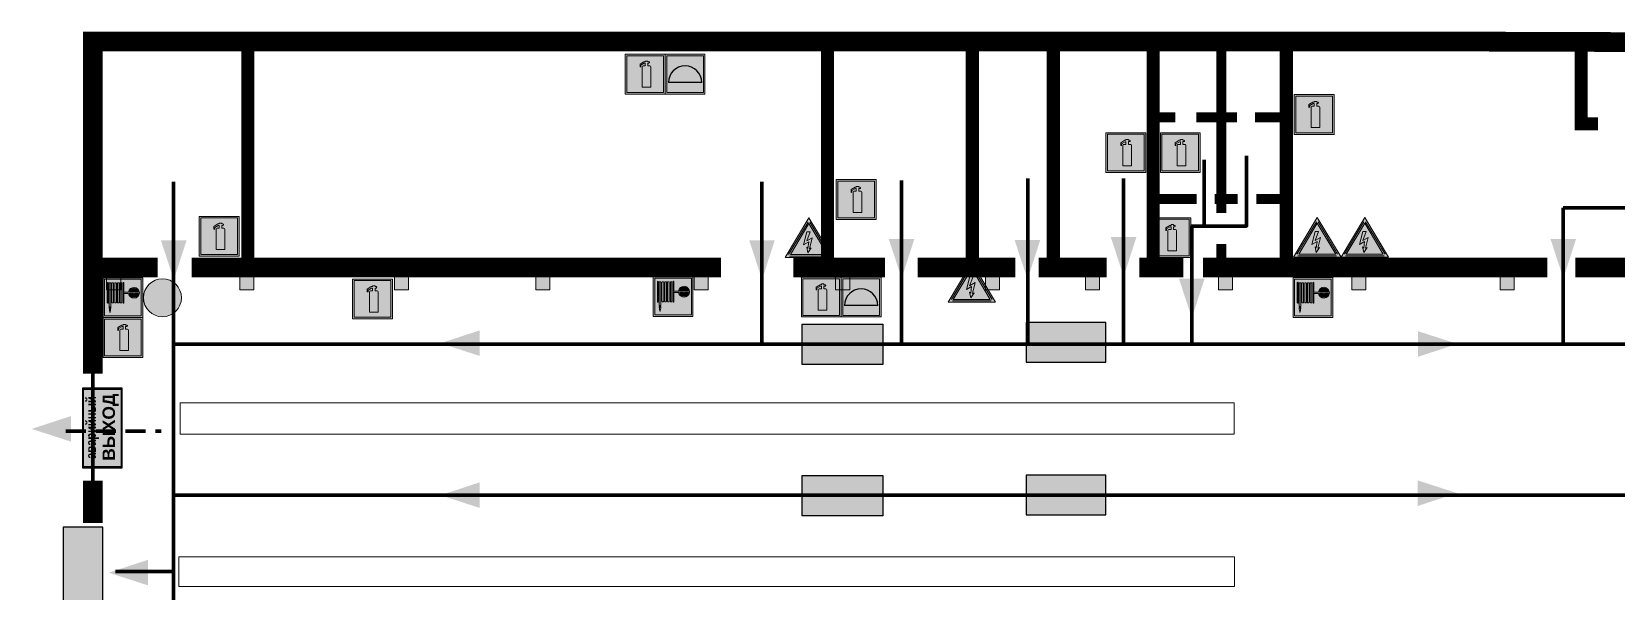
# Model space of a CAD drawing. Header units: millimetres. Extents: x 13114 to 67229, y 22859 to 38520.
# Drawn here: x 27625.5 to 27943.6, y 35336.5 to 35448.9 of the extents above; entities that cross this region are included whole.
import ezdxf

# ---------------------------------------------------------------- set-up
doc = ezdxf.new("R2010")
doc.units = ezdxf.units.MM
doc.linetypes.add('{ Wide Dash }', pattern=[12, 4, -2, 4, -2])
doc.layers.add('План_Штампы', color=7, linetype='Continuous')
doc.styles.add('обычный', font='arial.ttf')

# ---------------------------------------------------------------- blocks, each defined once
blk = doc.blocks.new('A$C7B4425F7')
at = {"true_color": 0xffffff}
blk.add_hatch(color=7, dxfattribs=at).paths.add_polyline_path([(0, 0), (-16, 0), (-16, -8), (0, -8)])
h = blk.add_hatch(color=126)
h.paths.add_polyline_path([(-0.2, -0.2), (-15.8, -0.2), (-15.8, -7.8), (-0.2, -7.8)])
h.paths.add_polyline_path([(-11.76, -2.03), (-11.76, -3.66), (-11.17, -3.66, -0.568275), (-11.17, -6.18), (-12.58, -6.18), (-12.58, -2.03)], flags=16)
h.paths.add_polyline_path([(-13.33, -4.12, -0.495768), (-13.59, -6.18), (-15.03, -6.18), (-15.03, -2.03), (-13.59, -2.03, -0.487973)], flags=16)
h.paths.add_polyline_path([(-10.25, -2.03), (-9.48, -2.03), (-9.48, -6.18), (-10.25, -6.18)], flags=16)
h.paths.add_polyline_path([(-13.84, -3.69), (-14.24, -3.69), (-14.24, -3.03), (-13.9, -3.03, -0.692621)], flags=0)
h.paths.add_polyline_path([(-9.15, -2.03), (-8.4, -2.03), (-8.04, -3.07), (-7.68, -2.03), (-6.93, -2.03), (-7.64, -4.1), (-6.93, -6.18), (-7.68, -6.18), (-8.04, -5.14), (-8.4, -6.18), (-9.15, -6.18), (-8.44, -4.1)], flags=16)
h.paths.add_polyline_path([(-11.76, -4.46), (-11.42, -4.46, -0.692621), (-11.36, -5.12), (-11.76, -5.12)], flags=0)
h.paths.add_polyline_path([(-13.9, -5.2), (-14.24, -5.2), (-14.24, -4.55), (-13.84, -4.55, -0.708038)], flags=0)
edge = h.paths.add_edge_path(flags=16)
edge.add_ellipse((-5.51, -4.08), major_axis=(0, 2.05), ratio=0.586184, start_angle=0, end_angle=360)
edge = h.paths.add_edge_path(flags=0)
edge.add_ellipse((-5.51, -4.08), major_axis=(0, 1.14), ratio=0.454828, start_angle=0, end_angle=360)
h.paths.add_polyline_path([(-4.13, -4.96, 0.377264), (-3.48, -4.52, 0.0555), (-3.16, -2.03), (-1.66, -2.03), (-1.66, -4.96), (-0.96, -4.96), (-0.96, -7.01), (-1.75, -7.01), (-1.75, -6.18), (-3.3, -6.18), (-3.3, -7.02), (-4.13, -7.02)], flags=16)
h.paths.add_polyline_path([(-2.73, -2.91), (-2.28, -2.91), (-2.28, -4.96), (-3.05, -4.96, 0.079136)], flags=0)
at = {"color": 126}
blk.add_lwpolyline([(-16, -8), (0, -8), (0, 0), (-16, 0)], close=True, dxfattribs=at)
blk = doc.blocks.new('A$C32E8229D')
at = {"true_color": 0xffffff}
blk.add_hatch(color=7, dxfattribs=at).paths.add_polyline_path([(0, 0), (0, -8), (16, -8), (16, 0)])
h = blk.add_hatch(color=126)
h.paths.add_polyline_path([(0.2, -0.2), (15.8, -0.2), (15.8, -7.8), (0.2, -7.8)])
h.paths.add_polyline_path([(13.49, -2.05), (12.08, -2.05), (11.37, -2.63, 0.162397), (11.29, -2.84), (11.29, -3.63), (10.35, -3.63), (10.35, -4.05), (11.68, -4.05), (11.68, -3.48), (12.26, -4.28), (11.29, -5.1), (11.29, -6.78), (11.85, -6.78), (11.85, -5.44), (12.8, -4.64), (12.8, -5.94), (14.46, -5.94), (14.46, -5.39), (13.45, -5.39), (13.45, -3.97), (12.46, -2.59), (13.15, -2.59), (13.69, -3.34), (14.18, -3)], flags=16)
h.paths.add_polyline_path([(10.74, -1.82, 1), (11.8, -1.82, 1)], flags=16)
h.paths.add_polyline_path([(9.39, -3.59), (5.99, -3.59), (6.56, -3.03), (5.91, -3.03), (5.1, -3.83), (5.91, -4.64), (6.56, -4.64), (5.99, -4.09), (9.39, -4.09)], flags=16)
h.paths.add_polyline_path([(4.29, -1.08), (1.72, -1.08), (1.72, -6.6), (4.29, -6.6)], flags=16)
at = {"color": 126}
blk.add_lwpolyline([(16, -8), (0, -8), (0, 0), (16, 0)], close=True, dxfattribs=at)
blk = doc.blocks.new('A$C3AD82952')
at = {"true_color": 0xf5f5ff}
h = blk.add_hatch(color=7, dxfattribs=at)
h.dxf.hatch_style = 1
h.paths.add_polyline_path([(8.21, 8.73, 0.414214), (7.89, 9.05), (7.22, 9.05), (7.22, 9.92), (7.59, 9.92, 1), (7.57, 10.36), (7.22, 10.36), (7.22, 10.6), (6.43, 10.6), (6.43, 10.36), (6.01, 10.36), (4.74, 9.59), (4.74, 8.69), (4.98, 8.73), (4.98, 9.26), (6.12, 9.91), (6.43, 9.91), (6.43, 9.05), (5.76, 9.05, 0.414214), (5.44, 8.73), (5.44, 2.2), (8.21, 2.2)], flags=0)
h.paths.add_polyline_path([(12.8, 12.8), (0, 12.8), (0, 0), (12.8, 0)])
h.paths.add_polyline_path([(0.51, 12.29), (12.29, 12.29), (12.29, 0.51), (0.51, 0.51)], flags=16)
h.paths.add_polyline_path([(4.74, 9.59), (6.01, 10.36), (6.43, 10.36), (6.43, 10.6), (7.22, 10.6), (7.22, 10.36), (7.59, 10.36, -0.94586), (7.59, 9.92), (7.22, 9.92), (7.22, 9.05), (7.89, 9.05, -0.414214), (8.21, 8.73), (8.21, 2.2), (5.44, 2.2), (5.44, 8.73, -0.414214), (5.76, 9.05), (6.43, 9.05), (6.43, 9.91), (6.12, 9.91), (4.98, 9.26), (4.98, 8.73), (4.74, 8.69)], flags=0)
h = blk.add_hatch(color=242)
h.dxf.hatch_style = 1
h.paths.add_polyline_path([(12.29, 12.29), (0.51, 12.29), (0.51, 0.51), (12.29, 0.51)])
h.paths.add_polyline_path([(4.74, 8.69), (4.74, 9.59), (6.01, 10.36), (6.43, 10.36), (6.43, 10.6), (7.22, 10.6), (7.22, 10.36), (7.59, 10.36, -0.94586), (7.59, 9.92), (7.22, 9.92), (7.22, 9.05), (7.89, 9.05, -0.414214), (8.21, 8.73), (8.21, 2.2), (5.44, 2.2), (5.44, 8.73, -0.414214), (5.76, 9.05), (6.43, 9.05), (6.43, 9.91), (6.12, 9.91), (4.98, 9.26), (4.98, 8.73)], flags=16)
h = blk.add_hatch(color=7, dxfattribs=at)
h.dxf.hatch_style = 1
h.paths.add_polyline_path([(8.21, 8.73, 0.414214), (7.89, 9.05), (7.22, 9.05), (7.22, 9.92), (7.59, 9.92, 1), (7.57, 10.36), (7.22, 10.36), (7.22, 10.6), (6.43, 10.6), (6.43, 10.36), (6.01, 10.36), (4.74, 9.59), (4.74, 8.69), (4.98, 8.73), (4.98, 9.26), (6.12, 9.91), (6.43, 9.91), (6.43, 9.05), (5.76, 9.05, 0.414214), (5.44, 8.73), (5.44, 2.2), (8.21, 2.2)])
at = {"color": 242, "lineweight": 5}
for p, q in [((0, 0), (0, 12.8)), ((0, 12.8), (12.8, 12.8)), ((6.01, 10.36), (4.74, 9.59)), ((6.01, 10.36), (6.43, 10.36)), ((7.22, 10.6), (6.43, 10.6)), ((6.43, 10.6), (6.43, 10.36)), ((7.22, 10.36), (7.22, 10.6)), ((7.59, 10.36), (7.22, 10.36)), ((12.8, 0), (12.8, 12.8)), ((4.74, 9.59), (4.74, 8.69)), ((4.74, 8.69), (4.98, 8.73)), ((4.98, 9.26), (6.12, 9.91)), ((4.98, 8.73), (4.98, 9.26)), ((5.44, 2.2), (5.44, 8.73)), ((5.76, 9.05), (6.43, 9.05)), ((6.12, 9.91), (6.43, 9.91)), ((6.43, 9.91), (6.43, 9.05)), ((7.22, 9.05), (7.22, 9.92)), ((7.59, 9.92), (7.22, 9.92)), ((7.89, 9.05), (7.22, 9.05)), ((8.21, 2.2), (8.21, 8.73)), ((0, 0), (12.8, 0)), ((5.44, 2.2), (8.21, 2.2))]:
    blk.add_line(p, q, dxfattribs=at)
blk.add_lwpolyline([(0.51, 12.29), (12.29, 12.29), (12.29, 0.51), (0.51, 0.51)], close=True, dxfattribs=at)
for centre, radius, start, end in [((7.58, 10.14), 0.223, 273.1875, 86.8125), ((5.76, 8.73), 0.32, 90, 180), ((7.89, 8.73), 0.32, 0, 90)]:
    blk.add_arc(centre, radius, start, end, dxfattribs=at)
blk = doc.blocks.new('A$C37112FD5')
at = {"true_color": 0xf5f5ff}
h = blk.add_hatch(color=7, dxfattribs=at)
h.dxf.hatch_style = 1
h.paths.add_polyline_path([(12.8, -7.4), (0, -7.4), (0, -20.2), (12.8, -20.2)])
h.paths.add_polyline_path([(12.29, -7.91), (12.29, -19.69), (0.51, -19.69), (0.51, -7.91)], flags=16)
h.paths.add_polyline_path([(4.98, -9.04, -0.42597), (5.17, -9.22), (5.17, -12.25), (5.17, -15.29, -0.432244), (4.98, -15.47), (4.83, -15.47, -0.42597), (4.64, -15.29), (4.64, -12.25), (4.64, -9.22, -0.432244), (4.83, -9.04)], flags=0)
h.paths.add_polyline_path([(4.28, -9.22), (4.28, -12.25), (4.28, -15.29, -0.432244), (4.09, -15.47), (3.94, -15.47, -0.42597), (3.75, -15.29), (3.75, -12.25), (3.75, -9.22, -0.432244), (3.94, -9.04), (4.09, -9.04, -0.42597)], flags=0)
h.paths.add_polyline_path([(5.72, -9.04), (5.87, -9.04, -0.42597), (6.06, -9.22), (6.06, -12.25), (6.06, -15.29, -0.432244), (5.87, -15.47), (5.72, -15.47, -0.42597), (5.53, -15.29), (5.53, -12.25), (5.53, -9.22, -0.432244)], flags=0)
h.paths.add_polyline_path([(6.42, -8.9), (6.5, -8.9, -0.42597), (6.69, -9.08), (6.69, -12.03), (8.21, -12.03, -15.824349), (8.21, -12.47), (6.69, -12.47), (6.69, -15.42, -0.432244), (6.5, -15.6), (6.42, -15.6)], flags=0)
h.paths.add_polyline_path([(3.39, -9.22), (3.39, -12.25), (3.39, -15.29, -0.432244), (3.2, -15.47), (3.05, -15.47, -0.42597), (2.85, -15.29), (2.85, -12.25), (2.85, -9.22, -0.432244), (3.05, -9.04), (3.2, -9.04, -0.42597)], flags=0)
h.paths.add_polyline_path([(2.5, -9.22), (2.5, -16.71), (1.96, -16.71), (1.96, -9.22, -0.432244), (2.15, -9.04), (2.31, -9.04, -0.42597)], flags=0)
h.paths.add_polyline_path([(1.61, -8.9), (1.61, -15.6), (1.57, -15.6, -0.42597), (1.37, -15.42), (1.37, -12.03), (1.37, -9.09, -0.432244), (1.57, -8.9)], flags=0)
h.paths.add_polyline_path([(9.76, -10.81), (9.76, -12.03), (8.49, -12.03, -0.336371)], flags=0)
h.paths.add_polyline_path([(8.49, -12.47), (9.76, -12.47), (9.76, -13.7, -0.336371)], flags=0)
h.paths.add_polyline_path([(10.11, -10.81, -0.336371), (11.38, -12.03), (10.11, -12.03)], flags=0)
h.paths.add_polyline_path([(10.11, -12.47), (11.38, -12.47, -0.336371), (10.11, -13.7)], flags=0)
h.paths.add_polyline_path([(2.5, -16.84), (2.5, -17.05), (1.97, -17.05), (1.97, -16.84)], flags=0)
h.paths.add_polyline_path([(2.5, -17.24, -0.033778), (2.24, -18.6, -0.033778), (1.97, -17.24)], flags=0)
h = blk.add_hatch(color=242)
h.dxf.hatch_style = 1
h.paths.add_polyline_path([(12.29, -7.91), (0.51, -7.91), (0.51, -19.69), (12.29, -19.69)])
h.paths.add_polyline_path([(6.42, -15.6), (6.42, -8.9), (6.5, -8.9, -0.42597), (6.69, -9.08), (6.69, -12.03), (8.21, -12.03, -15.824349), (8.21, -12.47), (6.69, -12.47), (6.69, -15.42, -0.432244), (6.5, -15.6)], flags=16)
h.paths.add_polyline_path([(5.87, -15.47), (5.72, -15.47, -0.42597), (5.53, -15.29), (5.53, -12.25), (5.53, -9.22, -0.432244), (5.72, -9.04), (5.87, -9.04, -0.42597), (6.06, -9.22), (6.06, -12.25), (6.06, -15.29, -0.432244)], flags=16)
h.paths.add_polyline_path([(4.98, -15.47), (4.83, -15.47, -0.42597), (4.64, -15.29), (4.64, -12.25), (4.64, -9.22, -0.432244), (4.83, -9.04), (4.98, -9.04, -0.42597), (5.17, -9.22), (5.17, -12.25), (5.17, -15.29, -0.432244)], flags=16)
h.paths.add_polyline_path([(4.09, -15.47), (3.94, -15.47, -0.42597), (3.75, -15.29), (3.75, -12.25), (3.75, -9.22, -0.432244), (3.94, -9.04), (4.09, -9.04, -0.42597), (4.28, -9.22), (4.28, -12.25), (4.28, -15.29, -0.432244)], flags=16)
h.paths.add_polyline_path([(3.2, -15.47), (3.05, -15.47, -0.42597), (2.85, -15.29), (2.85, -12.25), (2.85, -9.22, -0.432244), (3.05, -9.04), (3.2, -9.04, -0.42597), (3.39, -9.22), (3.39, -12.25), (3.39, -15.29, -0.432244)], flags=16)
h.paths.add_polyline_path([(2.5, -17.05), (1.97, -17.05), (1.97, -16.84), (2.5, -16.84)], flags=16)
h.paths.add_polyline_path([(2.5, -17.24, -0.033778), (2.24, -18.6, -0.033778), (1.97, -17.24)], flags=16)
h.paths.add_polyline_path([(2.5, -16.71), (1.96, -16.71), (1.96, -9.22, -0.432244), (2.15, -9.04), (2.31, -9.04, -0.42597), (2.5, -9.22)], flags=16)
h.paths.add_polyline_path([(1.61, -15.6), (1.57, -15.6, -0.42597), (1.37, -15.42), (1.37, -12.03), (1.37, -9.09, -0.432244), (1.57, -8.9), (1.61, -8.9)], flags=16)
h.paths.add_polyline_path([(8.49, -12.47), (9.76, -12.47), (9.76, -13.7, -0.336371)], flags=0)
h.paths.add_polyline_path([(10.11, -13.7), (10.11, -12.47), (11.38, -12.47, -0.336371)], flags=0)
h.paths.add_polyline_path([(8.49, -12.03, -0.336371), (9.76, -10.81), (9.76, -12.03)], flags=0)
h.paths.add_polyline_path([(10.11, -12.03), (10.11, -10.81, -0.336371), (11.38, -12.03)], flags=0)
h = blk.add_hatch(color=7, dxfattribs=at)
h.dxf.hatch_style = 1
h.paths.add_polyline_path([(1.61, -8.9), (1.57, -8.9, 0.432244), (1.37, -9.09), (1.37, -12.03), (1.37, -15.42, 0.42597), (1.57, -15.6), (1.61, -15.6)])
h.paths.add_polyline_path([(2.5, -9.22, 0.42597), (2.31, -9.04), (2.15, -9.04, 0.432244), (1.96, -9.22), (1.96, -16.71), (2.5, -16.71)])
h.paths.add_polyline_path([(2.5, -16.84), (1.97, -16.84), (1.97, -17.05), (2.5, -17.05)])
h.paths.add_polyline_path([(2.5, -17.24), (1.97, -17.24, 0.033778), (2.24, -18.6, 0.033778)])
h.paths.add_polyline_path([(3.39, -12.25), (3.39, -9.22, 0.42597), (3.2, -9.04), (3.05, -9.04, 0.432244), (2.85, -9.22), (2.85, -12.25), (2.85, -15.29, 0.42597), (3.05, -15.47), (3.2, -15.47, 0.432244), (3.39, -15.29)])
h.paths.add_polyline_path([(4.28, -12.25), (4.28, -9.22, 0.42597), (4.09, -9.04), (3.94, -9.04, 0.432244), (3.75, -9.22), (3.75, -12.25), (3.75, -15.29, 0.42597), (3.94, -15.47), (4.09, -15.47, 0.432244), (4.28, -15.29)])
h.paths.add_polyline_path([(5.17, -12.25), (5.17, -9.22, 0.42597), (4.98, -9.04), (4.83, -9.04, 0.432244), (4.64, -9.22), (4.64, -12.25), (4.64, -15.29, 0.42597), (4.83, -15.47), (4.98, -15.47, 0.432244), (5.17, -15.29)])
h.paths.add_polyline_path([(6.06, -12.25), (6.06, -9.22, 0.42597), (5.87, -9.04), (5.72, -9.04, 0.432244), (5.53, -9.22), (5.53, -12.25), (5.53, -15.29, 0.42597), (5.72, -15.47), (5.87, -15.47, 0.432244), (6.06, -15.29)])
h.paths.add_polyline_path([(6.69, -12.47), (8.21, -12.47, 15.824349), (8.21, -12.03), (6.69, -12.03), (6.69, -9.08, 0.42597), (6.5, -8.9), (6.42, -8.9), (6.42, -15.6), (6.5, -15.6, 0.432244), (6.69, -15.42)])
h.paths.add_polyline_path([(8.49, -12.47), (9.76, -12.47), (9.76, -13.7, -0.336371)], flags=16)
h.paths.add_polyline_path([(8.49, -12.03, -0.336371), (9.76, -10.81), (9.76, -12.03)], flags=16)
h.paths.add_polyline_path([(10.11, -12.47), (11.38, -12.47, -0.336371), (10.11, -13.7)], flags=16)
h.paths.add_polyline_path([(10.11, -12.03), (10.11, -10.81, -0.336371), (11.38, -12.03)], flags=16)
h = blk.add_hatch(color=242)
h.dxf.hatch_style = 1
h.paths.add_polyline_path([(9.76, -10.81, 0.336371), (8.49, -12.03), (9.76, -12.03)])
h.paths.add_polyline_path([(10.11, -10.81), (10.11, -12.03), (11.38, -12.03, 0.336371)])
h.paths.add_polyline_path([(11.38, -12.47), (10.11, -12.47), (10.11, -13.7, 0.336371)])
h.paths.add_polyline_path([(9.76, -12.47), (8.49, -12.47, 0.336371), (9.76, -13.7)])
at = {"color": 242, "lineweight": 5}
for p, q in [((0, -20.2), (0, -7.4)), ((0, -7.4), (12.8, -7.4)), ((1.37, -12.03), (1.37, -9.08)), ((1.57, -8.9), (1.61, -8.9)), ((1.61, -8.9), (1.61, -15.6)), ((1.96, -16.71), (1.96, -9.22)), ((2.15, -9.04), (2.31, -9.04)), ((2.5, -16.71), (2.5, -9.22)), ((2.85, -12.25), (2.85, -9.22)), ((3.05, -9.04), (3.2, -9.04)), ((3.39, -12.25), (3.39, -9.22)), ((3.75, -12.25), (3.75, -9.22)), ((3.94, -9.04), (4.09, -9.04)), ((4.28, -12.25), (4.28, -9.22)), ((4.64, -12.25), (4.64, -9.22)), ((4.83, -9.04), (4.98, -9.04)), ((5.17, -12.25), (5.17, -9.22)), ((5.53, -12.25), (5.53, -9.22)), ((5.72, -9.04), (5.87, -9.04)), ((6.06, -12.25), (6.06, -9.22)), ((6.42, -8.9), (6.42, -15.6)), ((6.5, -8.9), (6.42, -8.9)), ((6.69, -12.03), (6.69, -9.08)), ((12.8, -20.2), (12.8, -7.4)), ((1.37, -12.03), (1.37, -15.42)), ((2.85, -12.25), (2.85, -15.29)), ((3.39, -12.25), (3.39, -15.29)), ((3.75, -12.25), (3.75, -15.29)), ((4.28, -12.25), (4.28, -15.29)), ((4.64, -12.25), (4.64, -15.29)), ((5.17, -12.25), (5.17, -15.29)), ((5.53, -12.25), (5.53, -15.29)), ((6.06, -12.25), (6.06, -15.29)), ((8.21, -12.03), (6.69, -12.03)), ((8.21, -12.47), (6.69, -12.47)), ((6.69, -12.47), (6.69, -15.42)), ((9.76, -12.03), (8.49, -12.03)), ((9.76, -12.47), (8.49, -12.47)), ((9.76, -10.81), (9.76, -12.03)), ((9.76, -12.47), (9.76, -13.7)), ((10.11, -10.81), (10.11, -12.03)), ((11.38, -12.03), (10.11, -12.03)), ((11.38, -12.47), (10.11, -12.47)), ((10.11, -12.47), (10.11, -13.7)), ((0, -20.2), (12.8, -20.2)), ((1.57, -15.6), (1.61, -15.6)), ((1.96, -16.71), (2.5, -16.71)), ((1.97, -16.84), (2.5, -16.84)), ((1.97, -17.05), (1.97, -16.84)), ((2.5, -17.05), (1.97, -17.05)), ((1.97, -17.24), (2.5, -17.24)), ((2.5, -16.84), (2.5, -17.05)), ((3.05, -15.47), (3.2, -15.47)), ((3.94, -15.47), (4.09, -15.47)), ((4.83, -15.47), (4.98, -15.47)), ((5.72, -15.47), (5.87, -15.47)), ((6.42, -15.6), (6.5, -15.6))]:
    blk.add_line(p, q, dxfattribs=at)
blk.add_lwpolyline([(0.51, -7.91), (12.29, -7.91), (12.29, -19.69), (0.51, -19.69)], close=True, dxfattribs=at)
for centre, radius, start, end in [((1.56, -9.09), 0.182, 87.1027, 180.6071), ((2.15, -9.22), 0.182, 87.1027, 180.6071), ((2.32, -9.22), 0.182, 359.3929, 92.8973), ((3.04, -9.22), 0.182, 87.1027, 180.6071), ((3.21, -9.22), 0.182, 359.3929, 92.8973), ((3.93, -9.22), 0.182, 87.1027, 180.6071), ((4.1, -9.22), 0.182, 359.3929, 92.8973), ((4.82, -9.22), 0.182, 87.1027, 180.6071), ((4.99, -9.22), 0.182, 359.3929, 92.8973), ((5.71, -9.22), 0.182, 87.1027, 180.6071), ((5.88, -9.22), 0.182, 359.3929, 92.8973), ((6.51, -9.09), 0.182, 359.3929, 92.8973), ((9.93, -12.25), 1.74, 187.2319, 172.7681), ((9.93, -12.25), 1.46, 96.9927, 171.3585), ((9.93, -12.25), 1.46, 188.6415, 263.0073), ((9.93, -12.25), 1.46, 8.6415, 83.0073), ((9.93, -12.25), 1.46, 276.9927, 351.3585), ((1.56, -15.42), 0.182, 179.3929, 272.8973), ((12.17, -15.98), 10.27, 187.041, 194.7793), ((-7.7, -15.98), 10.27, 345.2207, 352.959), ((3.04, -15.29), 0.182, 179.3929, 272.8973), ((3.21, -15.29), 0.182, 267.1027, 0.6071), ((3.93, -15.29), 0.182, 179.3929, 272.8973), ((4.1, -15.29), 0.182, 267.1027, 0.6071), ((4.82, -15.29), 0.182, 179.3929, 272.8973), ((4.99, -15.29), 0.182, 267.1027, 0.6071), ((5.71, -15.29), 0.182, 179.3929, 272.8973), ((5.88, -15.29), 0.182, 267.1027, 0.6071), ((6.51, -15.42), 0.182, 267.1027, 0.6071)]:
    blk.add_arc(centre, radius, start, end, dxfattribs=at)
blk = doc.blocks.new('A$C3E6D3DDE')
at = {"lineweight": 5}
h = blk.add_hatch(color=40, dxfattribs=at)
h.paths.add_polyline_path([(24.1, 1.45), (16.46, -11.35), (31.74, -11.35)])
h.paths.add_polyline_path([(24.09, -0.46), (30.03, -10.41), (18.14, -10.41)], flags=16)
h.paths.add_polyline_path([(24.54, -3.08), (23.41, -6.02), (25.13, -5.01), (24.33, -8.5), (24.82, -8.27), (23.79, -9.86), (23.4, -8.04), (23.8, -8.43), (24.04, -6.29), (22.39, -7.25), (23.44, -3.08)], flags=0)
h = blk.add_hatch(color=256, dxfattribs=at)
h.paths.add_polyline_path([(24.37, 0.03, 0.567511), (23.82, 0.03), (17.59, -10.4, 0.582454), (17.86, -10.88), (30.32, -10.88, 0.582149), (30.6, -10.4)])
h.paths.add_polyline_path([(24.09, -0.46), (18.14, -10.41), (30.03, -10.41)], flags=16)
h.paths.add_polyline_path([(24.54, -3.08), (23.41, -6.02), (25.13, -5.01), (24.33, -8.5), (24.82, -8.27), (23.79, -9.86), (23.4, -8.04), (23.8, -8.43), (24.04, -6.29), (22.39, -7.25), (23.44, -3.08)], flags=0)
h = blk.add_hatch(color=40, dxfattribs=at)
h.paths.add_polyline_path([(24.09, -0.46), (18.14, -10.41), (30.03, -10.41)])
h.paths.add_polyline_path([(24.82, -8.27), (23.79, -9.86), (23.4, -8.04), (23.8, -8.43), (24.04, -6.29), (22.39, -7.25), (23.44, -3.08), (24.54, -3.08), (23.41, -6.02), (25.13, -5.01), (24.33, -8.5)], flags=16)
at = {"color": 40, "lineweight": 5}
for p, q in [((16.46, -11.35), (24.1, 1.45)), ((24.1, 1.45), (31.74, -11.35))]:
    blk.add_line(p, q, dxfattribs=at)
at = {"lineweight": 5}
for p, q in [((17.59, -10.4), (23.82, 0.03)), ((24.37, 0.03), (30.6, -10.4)), ((18.14, -10.41), (24.09, -0.46)), ((23.44, -3.08), (22.39, -7.25)), ((23.41, -6.02), (24.54, -3.08)), ((25.13, -5.01), (23.41, -6.02)), ((24.54, -3.08), (23.44, -3.08)), ((24.09, -0.46), (30.03, -10.41)), ((24.33, -8.5), (25.13, -5.01)), ((22.39, -7.25), (24.04, -6.29)), ((23.8, -8.43), (23.4, -8.04)), ((23.4, -8.04), (23.79, -9.86)), ((23.79, -9.86), (24.82, -8.27)), ((24.04, -6.29), (23.8, -8.43)), ((24.82, -8.27), (24.33, -8.5)), ((17.86, -10.88), (30.32, -10.88)), ((18.14, -10.41), (30.03, -10.41))]:
    blk.add_line(p, q, dxfattribs=at)
at = {"color": 50, "lineweight": 5}
blk.add_line((31.74, -11.35), (16.46, -11.35), dxfattribs=at)
blk = doc.blocks.new('A$C1E1F2D43')
at = {"true_color": 0xffffff}
blk.add_hatch(color=7, dxfattribs=at).paths.add_polyline_path([(8, 0), (0, 0), (0, -8), (8, -8)])
h = blk.add_hatch(color=242)
h.paths.add_polyline_path([(0.32, -0.32), (0.32, -7.68), (7.68, -7.68), (7.68, -0.32)])
h.paths.add_polyline_path([(7.35, -5.71), (0.65, -5.71, -1)], flags=16)
at = {"color": 242, "lineweight": 5}
for p, q in [((0, 0), (8, 0)), ((0, -8), (0, 0)), ((0, 0), (8, 0)), ((8, -8), (8, 0)), ((0, -8), (8, -8))]:
    blk.add_line(p, q, dxfattribs=at)
at = {"color": 242}
blk.add_line((7.35, -5.71), (0.65, -5.71), dxfattribs=at)
at = {"color": 242, "lineweight": 5}
blk.add_lwpolyline([(0.32, -0.32), (7.68, -0.32), (7.68, -7.68), (0.32, -7.68)], close=True, dxfattribs=at)
at = {"color": 242}
blk.add_arc((4, -5.71), 3.35, 0, 180, dxfattribs=at)
blk = doc.blocks.new('A$C7B8C2D5B')
at = {"lineweight": 0}
h = blk.add_hatch(color=5, dxfattribs=at)
h.dxf.hatch_style = 1
h.paths.add_polyline_path([(1.4, -3.02, 1), (-2.11, -3.02, 1)])
at = {"color": 5, "lineweight": 0}
blk.add_circle((-0.36, -3.02), 1.75, dxfattribs=at)
blk = doc.blocks.new('A$C41C009D9')
at = {"true_color": 0xffffff}
blk.add_hatch(color=7, dxfattribs=at).paths.add_polyline_path([(0, 8), (-16, 8), (-16, 0), (0, 0)])
h = blk.add_hatch(color=126)
h.dxf.hatch_style = 1
h.paths.add_polyline_path([(-15.8, 7.8), (-15.8, 0.2), (-0.2, 0.2), (-0.2, 7.8)])
at = {"color": 126}
for points in [[(-16, 0), (0, 0), (0, 8), (-16, 8)], [(-16, 0), (0, 0), (0, 8), (-16, 8)], [(-15.8, 7.8), (-0.2, 7.8), (-0.2, 0.2), (-15.8, 0.2)]]:
    blk.add_lwpolyline(points, close=True, dxfattribs=at)
at = {"color": 7, "true_color": 0xffffff, "insert": (-15.8, 7.3), "char_height": 2.5, "width": 15.5999, "attachment_point": 1, "style": 'обычный'}
blk.add_mtext('\\pi1.6133;{\\fArial|b1|i0|c204|p34;\\H0.8x;\\W0.8;аварийный\\H1.25x;\\W1;\\P\\pi1.2327;ВЫХОД}', dxfattribs=at)

msp = doc.modelspace()

# ---------------------------------------------------------------- hatches: boundary and pattern name
at = {"lineweight": 0}
h = msp.add_hatch(color=256, dxfattribs=at)
h.dxf.hatch_style = 1
h.paths.add_polyline_path([(27640.51, 35401.26), (27640.51, 35397.08), (27643.34, 35397.08), (27643.34, 35401.26)])
h = msp.add_hatch(color=256, dxfattribs=at)
h.dxf.hatch_style = 1
h.paths.add_polyline_path([(27667.24, 35401.26), (27667.24, 35397.08), (27670.07, 35397.08), (27670.07, 35401.26)])
h = msp.add_hatch(color=256, dxfattribs=at)
h.dxf.hatch_style = 1
h.paths.add_polyline_path([(27698.31, 35401.26), (27698.31, 35397.08), (27701.14, 35397.08), (27701.14, 35401.26)])
h = msp.add_hatch(color=256, dxfattribs=at)
h.dxf.hatch_style = 1
h.paths.add_polyline_path([(27726.65, 35401.26), (27726.65, 35397.08), (27729.48, 35397.08), (27729.48, 35401.26)])
h = msp.add_hatch(color=256, dxfattribs=at)
h.dxf.hatch_style = 1
h.paths.add_polyline_path([(27758.45, 35401.26), (27758.45, 35397.08), (27761.27, 35397.08), (27761.27, 35401.26)])
h = msp.add_hatch(color=256, dxfattribs=at)
h.dxf.hatch_style = 1
h.paths.add_polyline_path([(27786.85, 35401.26), (27786.85, 35397.08), (27789.68, 35397.08), (27789.68, 35401.26)])
h = msp.add_hatch(color=256, dxfattribs=at)
h.dxf.hatch_style = 1
h.paths.add_polyline_path([(27816.95, 35401.26), (27816.95, 35397.08), (27819.78, 35397.08), (27819.78, 35401.26)])
h = msp.add_hatch(color=256, dxfattribs=at)
h.dxf.hatch_style = 1
h.paths.add_polyline_path([(27836.99, 35401.26), (27836.99, 35397.08), (27839.82, 35397.08), (27839.82, 35401.26)])
h = msp.add_hatch(color=256, dxfattribs=at)
h.dxf.hatch_style = 1
h.paths.add_polyline_path([(27863.72, 35401.26), (27863.72, 35397.08), (27866.55, 35397.08), (27866.55, 35401.26)])
h = msp.add_hatch(color=256, dxfattribs=at)
h.dxf.hatch_style = 1
h.paths.add_polyline_path([(27890.46, 35401.26), (27890.46, 35397.08), (27893.29, 35397.08), (27893.29, 35401.26)])
h = msp.add_hatch(color=256, dxfattribs=at)
h.dxf.hatch_style = 1
h.paths.add_polyline_path([(27920.22, 35401.26), (27920.22, 35397.08), (27923.05, 35397.08), (27923.05, 35401.26)])

# ---------------------------------------------------------------- linework, layer by layer
at = {"lineweight": 100}
for points, const_width in [([(27637.73, 35380.25), (27637.73, 35446.96), (27910.24, 35446.96)], 3.96), ([(27668.87, 35401.6), (27668.87, 35447.35)], 2.64), ([(27785.21, 35401.6), (27785.21, 35446.58)], 2.64), ([(27850.61, 35446.84), (27850.61, 35403.28)], 2.64), ([(27877.34, 35446.69), (27877.34, 35401.91)], 2.64), ([(27910.24, 35446.96), (27951.23, 35446.83)], 3.96), ([(27814.3, 35401.6), (27814.3, 35445.62)], 2.64), ([(27830.56, 35445.78), (27830.56, 35401.15)], 2.64), ([(27864.28, 35446.08), (27864.28, 35412.49)], 2), ([(27936.5, 35445.75), (27936.5, 35430.42), (27939.87, 35430.42)], 2.64), ([(27850.61, 35431.76), (27855.06, 35431.76)], 2), ([(27859.27, 35431.76), (27867.41, 35431.76)], 2), ([(27877.34, 35431.76), (27871.04, 35431.76)], 2), ([(27637.73, 35417.17), (27637.73, 35421.45)], 3.96), ([(27859.35, 35415.35), (27850.61, 35415.35)], 2), ([(27867.54, 35415.35), (27862.92, 35415.35)], 2), ([(27877.34, 35415.35), (27871.3, 35415.35)], 2), ([(27864.28, 35406.27), (27864.28, 35402.06)], 2), ([(27637.73, 35380.25), (27637.73, 35403.51)], 3.96), ([(27650.77, 35401.6), (27637.73, 35401.6)], 3.96), ([(27763.82, 35401.6), (27657.58, 35401.6)], 3.96), ([(27796.75, 35401.6), (27778.37, 35401.6)], 3.96), ([(27822.93, 35401.6), (27803.32, 35401.6)], 3.96), ([(27841.27, 35401.6), (27827.61, 35401.6)], 3.96), ([(27856.66, 35401.6), (27847.83, 35401.6)], 3.96), ([(27929.75, 35401.6), (27860.62, 35401.6)], 3.96), ([(27981.71, 35401.6), (27935.34, 35401.6)], 3.96), ([(27637.73, 35350.24), (27637.73, 35358.79)], 3.96)]:
    msp.add_lwpolyline(points, dxfattribs=dict(at, const_width=const_width))
at = {"color": 126, "lineweight": 100, "true_color": 0x008754}
for points in [[(27844.67, 35386.2), (27858.38, 35386.2), (27858.38, 35409.89), (27869.35, 35409.89), (27869.35, 35423.99)], [(27860.85, 35409.89), (27860.85, 35423.21)], [(27800.09, 35386.2), (27825.43, 35386.2), (27825.43, 35419.43)], [(27825.43, 35386.2), (27844.67, 35386.2), (27844.67, 35419.43)], [(27653.93, 35418.79), (27653.93, 35386.2), (27772.04, 35386.2), (27772.04, 35418.79)], [(27772.04, 35386.2), (27800.09, 35386.2), (27800.09, 35419.07)], [(27858.38, 35386.2), (27932.92, 35386.2), (27932.92, 35413.54)], [(27962.81, 35413.54), (27932.92, 35413.54)], [(27932.92, 35386.2), (27969.53, 35386.2), (27969.53, 35296.51), (27653.93, 35296.51), (27653.93, 35386.2)], [(27653.93, 35355.89), (27969.53, 35355.89)], [(27653.93, 35340.53), (27642.32, 35340.53)]]:
    msp.add_lwpolyline(points, dxfattribs=at)
at = {"lineweight": 0}
for points in [[(27640.51, 35401.26), (27643.34, 35401.26), (27643.34, 35397.08), (27640.51, 35397.08)], [(27667.24, 35401.26), (27670.07, 35401.26), (27670.07, 35397.08), (27667.24, 35397.08)], [(27698.31, 35401.26), (27701.14, 35401.26), (27701.14, 35397.08), (27698.31, 35397.08)], [(27726.65, 35401.26), (27729.48, 35401.26), (27729.48, 35397.08), (27726.65, 35397.08)], [(27758.45, 35401.26), (27761.27, 35401.26), (27761.27, 35397.08), (27758.45, 35397.08)], [(27786.85, 35401.26), (27789.68, 35401.26), (27789.68, 35397.08), (27786.85, 35397.08)], [(27816.95, 35401.26), (27819.78, 35401.26), (27819.78, 35397.08), (27816.95, 35397.08)], [(27836.99, 35401.26), (27839.82, 35401.26), (27839.82, 35397.08), (27836.99, 35397.08)], [(27863.72, 35401.26), (27866.55, 35401.26), (27866.55, 35397.08), (27863.72, 35397.08)], [(27890.46, 35401.26), (27893.29, 35401.26), (27893.29, 35397.08), (27890.46, 35397.08)], [(27920.22, 35401.26), (27923.05, 35401.26), (27923.05, 35397.08), (27920.22, 35397.08)], [(27655.26, 35374.38), (27866.86, 35374.38), (27866.86, 35368.1), (27655.26, 35368.1)], [(27654.99, 35343.46), (27866.95, 35343.46), (27866.95, 35337.52), (27654.99, 35337.52)]]:
    msp.add_lwpolyline(points, close=True, dxfattribs=at)
at = {"lineweight": 100}
msp.add_lwpolyline([(27637.73, 35358.79), (27637.73, 35383.07)], dxfattribs=at)
at = {"color": 126, "linetype": '{ Wide Dash }', "lineweight": 100, "true_color": 0x008754}
msp.add_lwpolyline([(27632.34, 35368.72), (27651.48, 35368.72)], dxfattribs=at)
at = {"layer": 'План_Штампы', "color": 126, "true_color": 0x008754}
for points in [[(27651.42, 35407.02), (27656.56, 35407.01), (27654.01, 35399.13)], [(27769.5, 35407.06), (27774.64, 35407.04), (27772.09, 35399.16)], [(27797.52, 35407.31), (27802.66, 35407.3), (27800.11, 35399.42)], [(27822.79, 35407.08), (27827.92, 35407.07), (27825.38, 35399.19)], [(27842.09, 35407.68), (27847.23, 35407.67), (27844.68, 35399.79)], [(27930.35, 35407.31), (27935.49, 35407.3), (27932.94, 35399.42)], [(27855.77, 35399.34), (27860.91, 35399.32), (27858.36, 35391.44)], [(27715.43, 35388.96), (27715.41, 35383.82), (27707.54, 35386.37)], [(27903.78, 35383.65), (27903.79, 35388.78), (27911.67, 35386.24)], [(27633.37, 35371.75), (27633.36, 35366.61), (27625.48, 35369.16)], [(27903.7, 35353.68), (27903.71, 35358.82), (27911.59, 35356.27)], [(27715.43, 35358.44), (27715.41, 35353.3), (27707.54, 35355.85)], [(27648.83, 35342.88), (27648.82, 35337.74), (27640.94, 35340.29)]]:
    msp.add_solid(points, dxfattribs=at)

# ---------------------------------------------------------------- block references
for name, p, xscale, yscale, zscale in [('A$C3AD82952', (27744.63, 35436.42), 0.625, 0.625, 0.625), ('A$C3AD82952', (27878.91, 35428.3), 0.625, 0.625, 0.625), ('A$C3AD82952', (27841.12, 35420.65), 0.625, 0.625, 0.625), ('A$C3AD82952', (27852.04, 35420.65), 0.625, 0.625, 0.625), ('A$C3AD82952', (27786.99, 35411.23), 0.625, 0.625, 0.625), ('A$C3AD82952', (27659.11, 35403.84), 0.625, 0.625, 0.625), ('A$C3E6D3DDE', (27766.43, 35410.67), 0.625, 0.625, 0.625), ('A$C3AD82952', (27850.16, 35403.57), 0.625, 0.625, 0.625), ('A$C3E6D3DDE', (27868.47, 35410.74), 0.625, 0.625, 0.625), ('A$C3E6D3DDE', (27878.02, 35410.74), 0.625, 0.625, 0.625), ('A$C3E6D3DDE', (27799.13, 35401.68), 0.625, 0.625, 0.625), ('A$C37112FD5', (27639.8, 35404.15), 0.6249984004534781, 0.6249984004534781, 0.6249984004534781), ('A$C7B8C2D5B', (27652.51, 35402.08), 2.177419353276491, 2.177419353276491, 2.177419353276491), ('A$C3AD82952', (27689.88, 35391.26), 0.625, 0.625, 0.625), ('A$C37112FD5', (27750.22, 35404.37), 0.6249984004534781, 0.6249984004534781, 0.6249984004534781), ('A$C3AD82952', (27779.98, 35391.64), 0.625, 0.625, 0.625), ('A$C37112FD5', (27878.67, 35404.17), 0.6249984004534781, 0.6249984004534781, 0.6249984004534781), ('A$C3AD82952', (27639.8, 35383.52), 0.625, 0.625, 0.625)]:
    msp.add_blockref(name, p, dxfattribs=dict(xscale=xscale, yscale=yscale, zscale=zscale))
at = {"color": 1}
for p in [(27752.63, 35444.42), (27787.98, 35399.64)]:
    msp.add_blockref('A$C1E1F2D43', p, dxfattribs=at)
at = {"rotation": 90}
msp.add_blockref('A$C41C009D9', (27643.66, 35377.33), dxfattribs=at)
at = {"layer": 'План_Штампы', "color": 126, "true_color": 0x008754, "xscale": -1}
for p in [(27841.12, 35390.56), (27841.12, 35359.9)]:
    msp.add_blockref('A$C32E8229D', p, dxfattribs=at)
at = {"layer": 'План_Штампы', "color": 126, "true_color": 0x008754, "xscale": 1.012510887696, "yscale": 1.012510887696, "zscale": 1.012510887696, "rotation": 359.9978653237145}
for p in [(27780.13, 35390.17), (27780.13, 35359.84)]:
    msp.add_blockref('A$C32E8229D', p, dxfattribs=at)
at = {"layer": 'План_Штампы', "rotation": 90}
msp.add_blockref('A$C7B4425F7', (27631.77, 35349.41), dxfattribs=at)

doc.saveas('drawing.dxf')
